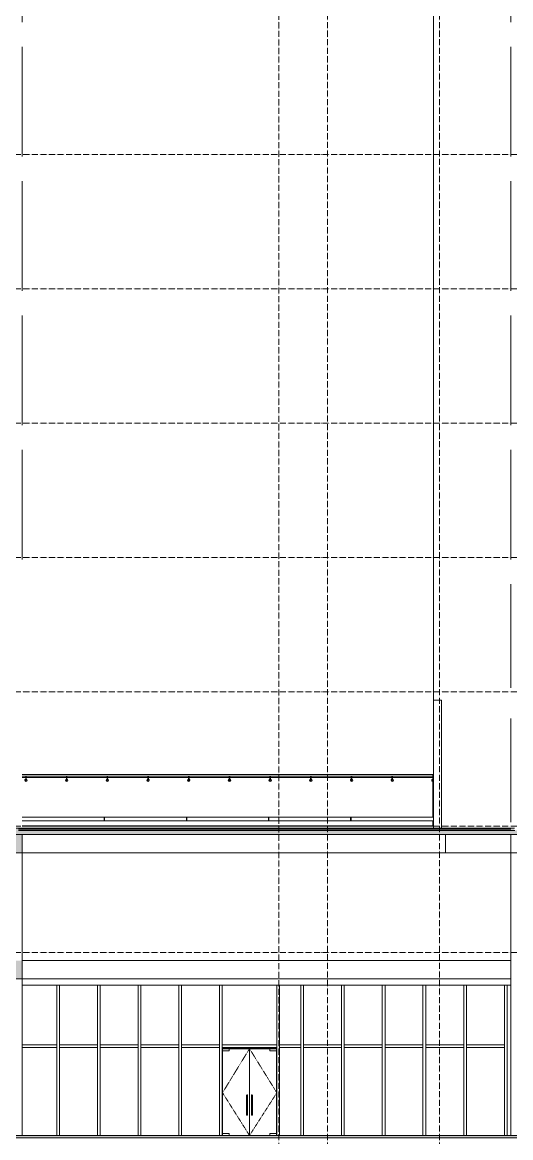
# Model space of a CAD drawing. Header units: millimetres. Extents: x -7075 to 54747, y -13937 to 93540.
# Drawn here: x 11600 to 23600, y 10950 to 38350 of the extents above; entities that cross this region are included whole.
import ezdxf

# ---------------------------------------------------------------- set-up
doc = ezdxf.new("R2010")
doc.units = ezdxf.units.MM
doc.linetypes.add('Dash 1_16_', pattern=[3.175, 1.5875, -1.5875])
doc.linetypes.add('Grid Line', pattern=[4.2, 3, -0.6, 0, -0.6])
for name, color, linetype, lineweight in [('A-DOOR-GLAZ', 152, 'Continuous', 5), ('A-FLOR-MCUT', 3, 'Continuous', 9), ('A-GLAZ-CWMG', 55, 'Continuous', 5), ('CUA', 31, 'Continuous', 9), ('KINH', 152, 'Continuous', 5), ('NET CAT', 3, 'Continuous', 5), ('NET CATConcrete', 3, 'Continuous', 5), ('NET THAY 1', 41, 'Continuous', 5), ('NET THAY 2', 55, 'Continuous', 5), ('NET-CAT', 3, 'Continuous', 15), ('NET-THAY', 2, 'Continuous', 9), ('TRUC', 225, 'Continuous', 5)]:
    doc.layers.add(name, color=color, linetype=linetype, lineweight=lineweight)

# ---------------------------------------------------------------- blocks, each defined once
blk = doc.blocks.new('M_Concrete-Rectangular-Column - C4a-350 X 2350mm-1074621-A-A')
at = {"layer": 'NET CAT', "color": 4}
for p, q in [((11249.936519, 44350), (11249.936519, 41650)), ((11599.936519, 44350), (11599.936519, 41650)), ((11249.936519, 41050), (11249.936519, 38350)), ((11599.936519, 41050), (11599.936519, 38350)), ((11249.936519, 37750), (11249.936519, 35050)), ((11599.936519, 37750), (11599.936519, 35050)), ((11249.936519, 34450), (11249.936519, 31750)), ((11599.936519, 34450), (11599.936519, 31750))]:
    blk.add_line(p, q, dxfattribs=at)
blk = doc.blocks.new('M_Concrete-Rectangular-Column - C4a-300 X 2350mm-1074192-A-A')
at = {"layer": 'NET CAT', "color": 4}
for p, q in [((25950, 44800), (25950, 41650)), ((23600, 44350), (23600, 41650)), ((25950, 41500), (25950, 38350)), ((23600, 41050), (23600, 38350)), ((25950, 38200), (25950, 35050)), ((23600, 37750), (23600, 35050)), ((25950, 34900), (25950, 31750)), ((23600, 34450), (23600, 31750))]:
    blk.add_line(p, q, dxfattribs=at)
blk = doc.blocks.new('ALC1807-ASCENT PLAZA-KET CAU 180524_rvt-1-A-A')
at = {"layer": 'NET CAT', "color": 4}
for p, q in [((11600, 31150), (11600, 28450)), ((23600, 31150), (23600, 28450)), ((11600, 27850), (11600, 25150)), ((23600, 27850), (23600, 25150)), ((23600, 24550), (23600, 22000)), ((23600, 21250), (23600, 18700)), ((11600, 18400), (11600, 11000)), ((23600, 18400), (23600, 11000))]:
    blk.add_line(p, q, dxfattribs=at)
at = {"color": 4, "lineweight": 5}
for name in ['M_Concrete-Rectangular-Column - C4a-300 X 2350mm-1074192-A-A', 'M_Concrete-Rectangular-Column - C4a-350 X 2350mm-1074621-A-A']:
    blk.add_blockref(name, (0, 0), dxfattribs=at)
blk = doc.blocks.new('System Panel - Glazed-1982932-A-A')
at = {"layer": 'KINH'}
blk.add_line((22445, 14700), (22000, 14700), dxfattribs=at)
blk = doc.blocks.new('System Panel - Glazed-V5-A-A')
at = {"layer": 'KINH'}
blk.add_line((23445, 14700), (22512, 14700), dxfattribs=at)
blk = doc.blocks.new('System Panel - Glazed-1982955-A-A')
at = {"layer": 'KINH'}
blk.add_line((23590, 14700), (23512, 14700), dxfattribs=at)
blk = doc.blocks.new('Rectangular Mullion - Rectangular Mullion-1978561-A-A')
at = {"layer": 'A-GLAZ-CWMG'}
for p, q in [((12445, 14700), (12445, 11000)), ((12512, 14700), (12512, 11000))]:
    blk.add_line(p, q, dxfattribs=at)
blk = doc.blocks.new('Rectangular Mullion - Rectangular Mullion-V18-A-A')
at = {"layer": 'A-GLAZ-CWMG'}
for p, q in [((22445, 14700), (22512, 14700)), ((22445, 14700), (22445, 11000)), ((22512, 14700), (22512, 11000))]:
    blk.add_line(p, q, dxfattribs=at)
blk = doc.blocks.new('Railing - NBS_RailInfillPnl_Post-V57-A-A')
at = {"layer": 'NET THAY 2'}
for p, q in [((13613, 18735), (13613, 18820)), ((13613, 18820), (13623, 18820)), ((13623, 18820), (13623, 18735))]:
    blk.add_line(p, q, dxfattribs=at)
blk = doc.blocks.new('Railing - Railing-1506751-A-A')
at = {"layer": 'NET THAY 1'}
for p, q in [((21690, 18735), (11600, 18735)), ((21690, 18735), (21690, 18622)), ((21690, 18612), (11600, 18612)), ((21690, 18600), (11600, 18600)), ((21690, 18622), (21690, 18612)), ((21690, 18612), (21690, 18600))]:
    blk.add_line(p, q, dxfattribs=at)
for p in [(0, 0), (2018, 0), (4036, 0), (6054, 0)]:
    blk.add_blockref('Railing - NBS_RailInfillPnl_Post-V57-A-A', p)
blk = doc.blocks.new('Top Rail Type - Top Rail_Internal_-1506752-A-A')
at = {"layer": 'NET THAY 1'}
for p, q in [((11600, 19800), (11684, 19800)), ((11696, 19800), (12684, 19800)), ((12696, 19800), (13684, 19800)), ((13696, 19800), (14684, 19800)), ((14696, 19800), (15684, 19800)), ((15696, 19800), (16684, 19800)), ((16696, 19800), (17684, 19800)), ((17696, 19800), (18684, 19800)), ((18696, 19800), (19682, 19800)), ((19696, 19800), (20684, 19800)), ((20696, 19800), (21684, 19800)), ((21690, 19700), (21690, 18820)), ((11600, 18820), (13613, 18820)), ((13623, 18820), (15631, 18820)), ((15641, 18820), (17649, 18820)), ((17659, 18820), (19667, 18820)), ((19677, 18820), (21690, 18820))]:
    blk.add_line(p, q, dxfattribs=at)
blk = doc.blocks.new('Handrail Type - ALB-BALUSTER-V58-A-A')
at = {"layer": 'NET THAY 1'}
for p, q in [((21694, 19871), (21690, 19871)), ((21690, 19850), (21690, 19871)), ((21690, 19830), (21690, 19850)), ((21690, 19829), (21694, 19829)), ((21694, 19855), (21694, 19850)), ((21694, 19850), (21694, 19830))]:
    blk.add_line(p, q, dxfattribs=at)
blk = doc.blocks.new('Handrail Type - Handrail_Internal_-1506753-A-A')
at = {"layer": 'NET THAY 1'}
for p, q in [((21690, 19871), (11600, 19871)), ((11600, 19829), (21690, 19829)), ((21690, 19871), (21690, 19850)), ((21690, 19850), (21690, 19830))]:
    blk.add_line(p, q, dxfattribs=at)
blk = doc.blocks.new('ALB-RAILING 32 - ALB-BALUSTER-V59-A-A')
at = {"layer": 'NET THAY 1'}
for p, q in [((21683, 19835), (21683, 19744)), ((21693, 19850), (21697, 19850)), ((21697, 19744), (21697, 19850))]:
    blk.add_line(p, q, dxfattribs=at)
at = {"layer": 'NET THAY 1', "flags": 128}
for points in [[(21683, 19744), (21683, 19743), (21683, 19743), (21683, 19742), (21683, 19741), (21683, 19741), (21683, 19740), (21683, 19740), (21683, 19739), (21683, 19739), (21683, 19738), (21683, 19737), (21683, 19737), (21683, 19736), (21683, 19736), (21683, 19735), (21683, 19735), (21683, 19734), (21683, 19734), (21683, 19733), (21683, 19733), (21683, 19733), (21683, 19732), (21683, 19732), (21683, 19732), (21683, 19731), (21683, 19731), (21683, 19731), (21683, 19730), (21683, 19730), (21683, 19730), (21683, 19730), (21683, 19729), (21683, 19729), (21683, 19729), (21683, 19729), (21683, 19729), (21683, 19729), (21683, 19729), (21683, 19729)], [(21697, 19729), (21697, 19729), (21697, 19729), (21697, 19729), (21697, 19729), (21697, 19729), (21697, 19729), (21697, 19729), (21697, 19730), (21697, 19730), (21697, 19730), (21697, 19730), (21697, 19730), (21697, 19731), (21697, 19731), (21697, 19731), (21697, 19732), (21697, 19732), (21697, 19733), (21697, 19733), (21697, 19733), (21697, 19734), (21697, 19734), (21697, 19735), (21697, 19735), (21697, 19736), (21697, 19736), (21697, 19737), (21697, 19737), (21697, 19738), (21697, 19738), (21697, 19739), (21697, 19739), (21697, 19740), (21697, 19741), (21697, 19741), (21697, 19742), (21697, 19742), (21697, 19743), (21697, 19744), (21697, 19744)]]:
    blk.add_lwpolyline(points, dxfattribs=at)
at = {"layer": 'NET THAY 1'}
for radius, start, end in [(30, 105, 180), (30, 180, 285), (7, 120, 270), (7, 15, 30), (7, 270, 330), (30, 270, 285)]:
    blk.add_arc((21690, 19729), radius, start, end, dxfattribs=at)
blk = doc.blocks.new('ALB-RAILING 32 - ALB-BALUSTER-V60-A-A')
at = {"layer": 'NET THAY 1'}
for p, q in [((20683, 19835), (20683, 19744)), ((20697, 19744), (20697, 19835))]:
    blk.add_line(p, q, dxfattribs=at)
at = {"layer": 'NET THAY 1', "flags": 128}
for points in [[(20683, 19744), (20683, 19743), (20683, 19743), (20683, 19742), (20683, 19741), (20683, 19741), (20683, 19740), (20683, 19740), (20683, 19739), (20683, 19739), (20683, 19738), (20683, 19737), (20683, 19737), (20683, 19736), (20683, 19736), (20683, 19735), (20683, 19735), (20683, 19734), (20683, 19734), (20683, 19733), (20683, 19733), (20683, 19733), (20683, 19732), (20683, 19732), (20683, 19732), (20683, 19731), (20683, 19731), (20683, 19731), (20683, 19730), (20683, 19730), (20683, 19730), (20683, 19730), (20683, 19729), (20683, 19729), (20683, 19729), (20683, 19729), (20683, 19729), (20683, 19729), (20683, 19729), (20683, 19729)], [(20697, 19729), (20697, 19729), (20697, 19729), (20697, 19729), (20697, 19729), (20697, 19729), (20697, 19729), (20697, 19729), (20697, 19730), (20697, 19730), (20697, 19730), (20697, 19730), (20697, 19730), (20697, 19731), (20697, 19731), (20697, 19731), (20697, 19732), (20697, 19732), (20697, 19733), (20697, 19733), (20697, 19733), (20697, 19734), (20697, 19734), (20697, 19735), (20697, 19735), (20697, 19736), (20697, 19736), (20697, 19737), (20697, 19737), (20697, 19738), (20697, 19738), (20697, 19739), (20697, 19739), (20697, 19740), (20697, 19741), (20697, 19741), (20697, 19742), (20697, 19742), (20697, 19743), (20697, 19744), (20697, 19744)]]:
    blk.add_lwpolyline(points, dxfattribs=at)
at = {"layer": 'NET THAY 1'}
for radius, start, end in [(30, 105, 180), (30, 180, 0), (7, 120, 270), (7, 15, 30), (30, 0, 75), (7, 270, 330)]:
    blk.add_arc((20690, 19729), radius, start, end, dxfattribs=at)
blk = doc.blocks.new('ALB-RAILING 32 - ALB-BALUSTER-V61-A-A')
at = {"layer": 'NET THAY 1'}
for p, q in [((19683, 19835), (19683, 19744)), ((19697, 19744), (19697, 19835))]:
    blk.add_line(p, q, dxfattribs=at)
at = {"layer": 'NET THAY 1', "flags": 128}
for points in [[(19683, 19744), (19683, 19743), (19683, 19743), (19683, 19742), (19683, 19741), (19683, 19741), (19683, 19740), (19683, 19740), (19683, 19739), (19683, 19739), (19683, 19738), (19683, 19737), (19683, 19737), (19683, 19736), (19683, 19736), (19683, 19735), (19683, 19735), (19683, 19734), (19683, 19734), (19683, 19733), (19683, 19733), (19683, 19733), (19683, 19732), (19683, 19732), (19683, 19732), (19683, 19731), (19683, 19731), (19683, 19731), (19683, 19730), (19683, 19730), (19683, 19730), (19683, 19730), (19683, 19729), (19683, 19729), (19683, 19729), (19683, 19729), (19683, 19729), (19683, 19729), (19683, 19729), (19683, 19729)], [(19697, 19729), (19697, 19729), (19697, 19729), (19697, 19729), (19697, 19729), (19697, 19729), (19697, 19729), (19697, 19729), (19697, 19730), (19697, 19730), (19697, 19730), (19697, 19730), (19697, 19730), (19697, 19731), (19697, 19731), (19697, 19731), (19697, 19732), (19697, 19732), (19697, 19733), (19697, 19733), (19697, 19733), (19697, 19734), (19697, 19734), (19697, 19735), (19697, 19735), (19697, 19736), (19697, 19736), (19697, 19737), (19697, 19737), (19697, 19738), (19697, 19738), (19697, 19739), (19697, 19739), (19697, 19740), (19697, 19741), (19697, 19741), (19697, 19742), (19697, 19742), (19697, 19743), (19697, 19744), (19697, 19744)]]:
    blk.add_lwpolyline(points, dxfattribs=at)
at = {"layer": 'NET THAY 1'}
for radius, start, end in [(30, 104.4927, 180), (30, 180, 0), (7, 120, 270), (7, 15, 30), (30, 0, 75), (7, 270, 330)]:
    blk.add_arc((19690, 19729), radius, start, end, dxfattribs=at)
blk = doc.blocks.new('ALB-RAILING 32 - ALB-BALUSTER-V32-A-A')
at = {"layer": 'NET THAY 1'}
for p, q in [((31965, 88235), (31965, 88144)), ((31979, 88144), (31979, 88235))]:
    blk.add_line(p, q, dxfattribs=at)
at = {"layer": 'NET THAY 1', "flags": 128}
for points in [[(31965, 88144), (31965, 88143), (31965, 88143), (31965, 88142), (31965, 88141), (31965, 88141), (31965, 88140), (31965, 88140), (31965, 88139), (31965, 88139), (31965, 88138), (31965, 88137), (31965, 88137), (31965, 88136), (31965, 88136), (31965, 88135), (31965, 88135), (31965, 88134), (31965, 88134), (31965, 88133), (31965, 88133), (31965, 88133), (31965, 88132), (31965, 88132), (31965, 88132), (31965, 88131), (31965, 88131), (31965, 88131), (31965, 88130), (31965, 88130), (31965, 88130), (31965, 88130), (31965, 88129), (31965, 88129), (31965, 88129), (31965, 88129), (31965, 88129), (31965, 88129), (31965, 88129), (31965, 88129)], [(31979, 88129), (31979, 88129), (31979, 88129), (31979, 88129), (31979, 88129), (31979, 88129), (31979, 88129), (31979, 88129), (31979, 88130), (31979, 88130), (31979, 88130), (31979, 88130), (31979, 88130), (31979, 88131), (31979, 88131), (31979, 88131), (31979, 88132), (31979, 88132), (31979, 88133), (31979, 88133), (31979, 88133), (31979, 88134), (31979, 88134), (31979, 88135), (31979, 88135), (31979, 88136), (31979, 88136), (31979, 88137), (31979, 88137), (31979, 88138), (31979, 88138), (31979, 88139), (31979, 88139), (31979, 88140), (31979, 88141), (31979, 88141), (31979, 88142), (31979, 88142), (31979, 88143), (31979, 88144), (31979, 88144)]]:
    blk.add_lwpolyline(points, dxfattribs=at)
at = {"layer": 'NET THAY 1'}
for radius, start, end in [(30, 105, 180), (30, 180, 0), (7, 120, 270), (7, 270, 330), (7, 15, 30), (30, 0, 75)]:
    blk.add_arc((31972, 88129), radius, start, end, dxfattribs=at)
blk = doc.blocks.new('CUA KINH BAN LE SAN MO 2 HUONG - Type 1-1982843-A-A')
at = {"layer": 'A-DOOR-GLAZ'}
for p, q in [((16514, 5555), (16514, 7586)), ((17180, 7636), (16679, 7636)), ((17180, 7636), (17180, 5505)), ((17682, 7636), (17181, 7636)), ((17181, 7636), (17181, 5505)), ((17847, 5555), (17847, 7586)), ((17180, 5505), (16679, 5505)), ((17181, 5505), (17682, 5505))]:
    blk.add_line(p, q, dxfattribs=at)
at = {"layer": 'CUA', "lineweight": 5}
for p, q in [((17852, 7667), (16510, 7667)), ((16513, 5500), (16513, 7637)), ((16513, 7637), (17848, 7637)), ((16679, 7636), (16514, 7636)), ((16514, 7636), (16514, 7586)), ((16514, 7586), (16679, 7586)), ((16679, 7586), (16679, 7636)), ((17847, 7636), (17682, 7636)), ((17682, 7636), (17682, 7586)), ((17682, 7586), (17847, 7586)), ((17847, 7586), (17847, 7636)), ((17848, 7637), (17848, 5500)), ((17105, 6450), (17105, 6050)), ((17135, 6050), (17135, 6450)), ((17226, 6450), (17226, 6050)), ((17256, 6050), (17256, 6450)), ((16679, 5555), (16514, 5555)), ((16514, 5555), (16514, 5505)), ((16514, 5505), (16679, 5505)), ((16679, 5505), (16679, 5555)), ((17682, 5555), (17682, 5505)), ((17847, 5555), (17682, 5555)), ((17682, 5505), (17847, 5505)), ((17847, 5505), (17847, 5555))]:
    blk.add_line(p, q, dxfattribs=at)
at = {"layer": 'CUA', "linetype": 'Dash 1_16_', "lineweight": 5}
for p, q in [((17180, 7636), (16518, 6554)), ((17180, 7636), (16518, 6554)), ((17181, 7636), (17852, 6554)), ((17181, 7636), (17852, 6554)), ((16518, 6554), (17180, 5505)), ((16518, 6554), (17180, 5505)), ((17852, 6554), (17181, 5505)), ((17852, 6554), (17181, 5505))]:
    blk.add_line(p, q, dxfattribs=at)
at = {"layer": 'CUA', "lineweight": 5, "flags": 128}
for points in [[(17105, 6486), (17105, 6486), (17105, 6487), (17105, 6487), (17105, 6488), (17106, 6489), (17106, 6489), (17106, 6490), (17106, 6490), (17106, 6491), (17107, 6491), (17107, 6492), (17107, 6492), (17107, 6493), (17108, 6493), (17108, 6494), (17108, 6494), (17109, 6495), (17109, 6495), (17110, 6496), (17110, 6496), (17111, 6497), (17111, 6497), (17111, 6497), (17112, 6498), (17113, 6498), (17113, 6498), (17114, 6499), (17114, 6499), (17115, 6499), (17115, 6499), (17116, 6499), (17116, 6500), (17117, 6500), (17118, 6500), (17118, 6500), (17119, 6500), (17119, 6500), (17120, 6500), (17120, 6500)], [(17105, 6485), (17105, 6485), (17105, 6485), (17105, 6485), (17105, 6485), (17105, 6484), (17105, 6484), (17105, 6484), (17105, 6483), (17105, 6483), (17105, 6482), (17105, 6482), (17105, 6481), (17105, 6480), (17105, 6480), (17105, 6479), (17105, 6478), (17105, 6477), (17105, 6476), (17105, 6475), (17105, 6474), (17105, 6473), (17105, 6472), (17105, 6471), (17105, 6470), (17105, 6469), (17105, 6468), (17105, 6466), (17105, 6465), (17105, 6464), (17105, 6463), (17105, 6461), (17105, 6460), (17105, 6459), (17105, 6457), (17105, 6456), (17105, 6455), (17105, 6453), (17105, 6452), (17105, 6450), (17105, 6450)], [(17105, 6482), (17105, 6482), (17105, 6483), (17105, 6483), (17105, 6484), (17105, 6484), (17105, 6484), (17105, 6484), (17105, 6485), (17105, 6485), (17105, 6485), (17105, 6485)], [(17120, 6500), (17121, 6500), (17121, 6500), (17122, 6500), (17122, 6500), (17123, 6500), (17124, 6500), (17124, 6499), (17125, 6499), (17125, 6499), (17126, 6499), (17126, 6499), (17127, 6498), (17128, 6498), (17128, 6498), (17129, 6497), (17129, 6497), (17130, 6497), (17130, 6496), (17130, 6496), (17131, 6495), (17131, 6495), (17132, 6495), (17132, 6494), (17132, 6494), (17133, 6493), (17133, 6493), (17133, 6492), (17134, 6492), (17134, 6491), (17134, 6490), (17134, 6490), (17134, 6489), (17135, 6489), (17135, 6488), (17135, 6488), (17135, 6487), (17135, 6486), (17135, 6486), (17135, 6485)], [(17135, 6450), (17135, 6451), (17135, 6453), (17135, 6454), (17135, 6456), (17135, 6457), (17135, 6458), (17135, 6460), (17135, 6461), (17135, 6462), (17135, 6464), (17135, 6465), (17135, 6466), (17135, 6467), (17135, 6469), (17135, 6470), (17135, 6471), (17135, 6472), (17135, 6473), (17135, 6474), (17135, 6475), (17135, 6476), (17135, 6477), (17135, 6478), (17135, 6479), (17135, 6479), (17135, 6480), (17135, 6481), (17135, 6482), (17135, 6482), (17135, 6483), (17135, 6483), (17135, 6484), (17135, 6484), (17135, 6484), (17135, 6484), (17135, 6485), (17135, 6485), (17135, 6485), (17135, 6485)], [(17135, 6485), (17135, 6485), (17135, 6485), (17135, 6485), (17135, 6484), (17135, 6484), (17135, 6484), (17135, 6483), (17135, 6483), (17135, 6482), (17135, 6482)], [(17226, 6486), (17226, 6486), (17226, 6487), (17226, 6487), (17226, 6488), (17227, 6489), (17227, 6489), (17227, 6490), (17227, 6490), (17227, 6491), (17228, 6491), (17228, 6492), (17228, 6492), (17228, 6493), (17229, 6493), (17229, 6494), (17229, 6494), (17230, 6495), (17230, 6495), (17231, 6496), (17231, 6496), (17232, 6497), (17232, 6497), (17232, 6497), (17233, 6498), (17234, 6498), (17234, 6498), (17235, 6499), (17235, 6499), (17236, 6499), (17236, 6499), (17237, 6499), (17237, 6500), (17238, 6500), (17239, 6500), (17239, 6500), (17240, 6500), (17240, 6500), (17241, 6500), (17241, 6500)], [(17226, 6485), (17226, 6485), (17226, 6485), (17226, 6485), (17226, 6485), (17226, 6484), (17226, 6484), (17226, 6484), (17226, 6483), (17226, 6483), (17226, 6482), (17226, 6482), (17226, 6481), (17226, 6480), (17226, 6480), (17226, 6479), (17226, 6478), (17226, 6477), (17226, 6476), (17226, 6475), (17226, 6474), (17226, 6473), (17226, 6472), (17226, 6471), (17226, 6470), (17226, 6469), (17226, 6468), (17226, 6466), (17226, 6465), (17226, 6464), (17226, 6463), (17226, 6461), (17226, 6460), (17226, 6459), (17226, 6457), (17226, 6456), (17226, 6455), (17226, 6453), (17226, 6452), (17226, 6450), (17226, 6450)], [(17226, 6482), (17226, 6482), (17226, 6483), (17226, 6483), (17226, 6484), (17226, 6484), (17226, 6484), (17226, 6484), (17226, 6485), (17226, 6485), (17226, 6485), (17226, 6485)], [(17241, 6500), (17242, 6500), (17242, 6500), (17243, 6500), (17243, 6500), (17244, 6500), (17245, 6500), (17245, 6499), (17246, 6499), (17246, 6499), (17247, 6499), (17247, 6499), (17248, 6498), (17249, 6498), (17249, 6498), (17250, 6497), (17250, 6497), (17251, 6497), (17251, 6496), (17251, 6496), (17252, 6495), (17252, 6495), (17253, 6495), (17253, 6494), (17253, 6494), (17254, 6493), (17254, 6493), (17254, 6492), (17255, 6492), (17255, 6491), (17255, 6490), (17255, 6490), (17255, 6489), (17256, 6489), (17256, 6488), (17256, 6488), (17256, 6487), (17256, 6486), (17256, 6486), (17256, 6485)], [(17256, 6450), (17256, 6451), (17256, 6453), (17256, 6454), (17256, 6456), (17256, 6457), (17256, 6458), (17256, 6460), (17256, 6461), (17256, 6462), (17256, 6464), (17256, 6465), (17256, 6466), (17256, 6467), (17256, 6469), (17256, 6470), (17256, 6471), (17256, 6472), (17256, 6473), (17256, 6474), (17256, 6475), (17256, 6476), (17256, 6477), (17256, 6478), (17256, 6479), (17256, 6479), (17256, 6480), (17256, 6481), (17256, 6482), (17256, 6482), (17256, 6483), (17256, 6483), (17256, 6484), (17256, 6484), (17256, 6484), (17256, 6484), (17256, 6485), (17256, 6485), (17256, 6485), (17256, 6485)], [(17256, 6485), (17256, 6485), (17256, 6485), (17256, 6485), (17256, 6484), (17256, 6484), (17256, 6484), (17256, 6483), (17256, 6483), (17256, 6482), (17256, 6482)], [(17105, 6050), (17105, 6049), (17105, 6047), (17105, 6046), (17105, 6044), (17105, 6043), (17105, 6042), (17105, 6040), (17105, 6039), (17105, 6038), (17105, 6036), (17105, 6035), (17105, 6034), (17105, 6033), (17105, 6031), (17105, 6030), (17105, 6029), (17105, 6028), (17105, 6027), (17105, 6026), (17105, 6025), (17105, 6024), (17105, 6023), (17105, 6022), (17105, 6021), (17105, 6021), (17105, 6020), (17105, 6019), (17105, 6018), (17105, 6018), (17105, 6017), (17105, 6017), (17105, 6016), (17105, 6016), (17105, 6016), (17105, 6016), (17105, 6015), (17105, 6015), (17105, 6015), (17105, 6015)], [(17135, 6015), (17135, 6015), (17135, 6015), (17135, 6015), (17135, 6015), (17135, 6016), (17135, 6016), (17135, 6016), (17135, 6017), (17135, 6017), (17135, 6018), (17135, 6018), (17135, 6019), (17135, 6020), (17135, 6020), (17135, 6021), (17135, 6022), (17135, 6023), (17135, 6024), (17135, 6025), (17135, 6026), (17135, 6027), (17135, 6028), (17135, 6029), (17135, 6030), (17135, 6031), (17135, 6032), (17135, 6034), (17135, 6035), (17135, 6036), (17135, 6037), (17135, 6039), (17135, 6040), (17135, 6041), (17135, 6043), (17135, 6044), (17135, 6045), (17135, 6047), (17135, 6048), (17135, 6050), (17135, 6050)], [(17226, 6050), (17226, 6049), (17226, 6047), (17226, 6046), (17226, 6044), (17226, 6043), (17226, 6042), (17226, 6040), (17226, 6039), (17226, 6038), (17226, 6036), (17226, 6035), (17226, 6034), (17226, 6033), (17226, 6031), (17226, 6030), (17226, 6029), (17226, 6028), (17226, 6027), (17226, 6026), (17226, 6025), (17226, 6024), (17226, 6023), (17226, 6022), (17226, 6021), (17226, 6021), (17226, 6020), (17226, 6019), (17226, 6018), (17226, 6018), (17226, 6017), (17226, 6017), (17226, 6016), (17226, 6016), (17226, 6016), (17226, 6016), (17226, 6015), (17226, 6015), (17226, 6015), (17226, 6015)], [(17256, 6015), (17256, 6015), (17256, 6015), (17256, 6015), (17256, 6015), (17256, 6016), (17256, 6016), (17256, 6016), (17256, 6017), (17256, 6017), (17256, 6018), (17256, 6018), (17256, 6019), (17256, 6020), (17256, 6020), (17256, 6021), (17256, 6022), (17256, 6023), (17256, 6024), (17256, 6025), (17256, 6026), (17256, 6027), (17256, 6028), (17256, 6029), (17256, 6030), (17256, 6031), (17256, 6032), (17256, 6034), (17256, 6035), (17256, 6036), (17256, 6037), (17256, 6039), (17256, 6040), (17256, 6041), (17256, 6043), (17256, 6044), (17256, 6045), (17256, 6047), (17256, 6048), (17256, 6050), (17256, 6050)], [(17105, 6015), (17105, 6015), (17105, 6015), (17105, 6015), (17105, 6016), (17105, 6016), (17105, 6016), (17105, 6017), (17105, 6017), (17105, 6018), (17105, 6018)], [(17120, 6000), (17120, 6000), (17119, 6000), (17118, 6000), (17118, 6000), (17117, 6000), (17117, 6000), (17116, 6001), (17115, 6001), (17115, 6001), (17114, 6001), (17114, 6001), (17113, 6002), (17113, 6002), (17112, 6002), (17112, 6003), (17111, 6003), (17111, 6003), (17110, 6004), (17110, 6004), (17109, 6005), (17109, 6005), (17109, 6005), (17108, 6006), (17108, 6006), (17107, 6007), (17107, 6007), (17107, 6008), (17107, 6008), (17106, 6009), (17106, 6010), (17106, 6010), (17106, 6011), (17106, 6011), (17105, 6012), (17105, 6012), (17105, 6013), (17105, 6014), (17105, 6014), (17105, 6015)], [(17135, 6014), (17135, 6014), (17135, 6013), (17135, 6013), (17135, 6012), (17135, 6011), (17135, 6011), (17134, 6010), (17134, 6010), (17134, 6009), (17134, 6009), (17133, 6008), (17133, 6008), (17133, 6007), (17132, 6007), (17132, 6006), (17132, 6006), (17131, 6005), (17131, 6005), (17131, 6004), (17130, 6004), (17130, 6003), (17129, 6003), (17129, 6003), (17128, 6002), (17128, 6002), (17127, 6002), (17127, 6001), (17126, 6001), (17126, 6001), (17125, 6001), (17124, 6001), (17124, 6000), (17123, 6000), (17123, 6000), (17122, 6000), (17121, 6000), (17121, 6000), (17120, 6000), (17120, 6000)], [(17135, 6018), (17135, 6018), (17135, 6017), (17135, 6017), (17135, 6016), (17135, 6016), (17135, 6016), (17135, 6016), (17135, 6015), (17135, 6015), (17135, 6015), (17135, 6015)], [(17226, 6015), (17226, 6015), (17226, 6015), (17226, 6015), (17226, 6016), (17226, 6016), (17226, 6016), (17226, 6017), (17226, 6017), (17226, 6018), (17226, 6018)], [(17241, 6000), (17241, 6000), (17240, 6000), (17239, 6000), (17239, 6000), (17238, 6000), (17238, 6000), (17237, 6001), (17236, 6001), (17236, 6001), (17235, 6001), (17235, 6001), (17234, 6002), (17234, 6002), (17233, 6002), (17233, 6003), (17232, 6003), (17232, 6003), (17231, 6004), (17231, 6004), (17230, 6005), (17230, 6005), (17230, 6005), (17229, 6006), (17229, 6006), (17228, 6007), (17228, 6007), (17228, 6008), (17228, 6008), (17227, 6009), (17227, 6010), (17227, 6010), (17227, 6011), (17227, 6011), (17226, 6012), (17226, 6012), (17226, 6013), (17226, 6014), (17226, 6014), (17226, 6015)], [(17256, 6014), (17256, 6014), (17256, 6013), (17256, 6013), (17256, 6012), (17256, 6011), (17256, 6011), (17255, 6010), (17255, 6010), (17255, 6009), (17255, 6009), (17254, 6008), (17254, 6008), (17254, 6007), (17253, 6007), (17253, 6006), (17253, 6006), (17252, 6005), (17252, 6005), (17252, 6004), (17251, 6004), (17251, 6003), (17250, 6003), (17250, 6003), (17249, 6002), (17249, 6002), (17248, 6002), (17248, 6001), (17247, 6001), (17247, 6001), (17246, 6001), (17245, 6001), (17245, 6000), (17244, 6000), (17244, 6000), (17243, 6000), (17242, 6000), (17242, 6000), (17241, 6000), (17241, 6000)], [(17256, 6018), (17256, 6018), (17256, 6017), (17256, 6017), (17256, 6016), (17256, 6016), (17256, 6016), (17256, 6016), (17256, 6015), (17256, 6015), (17256, 6015), (17256, 6015)]]:
    blk.add_lwpolyline(points, dxfattribs=at)
at = {"layer": 'CUA', "lineweight": 5}
for centre, start, end in [((17120, 6485), 0, 180), ((17120, 6485), 90, 210), ((17120, 6485), 225, 239.2959), ((17120, 6485), 330, 90), ((17120, 6485), 300.7041, 315), ((17241, 6485), 0, 180), ((17241, 6485), 90, 210), ((17241, 6485), 225, 239.2959), ((17241, 6485), 330, 90), ((17241, 6485), 300.7041, 315), ((17120, 6015), 150, 270), ((17120, 6015), 180, 0), ((17120, 6015), 270, 30), ((17241, 6015), 150, 270), ((17241, 6015), 180, 0), ((17241, 6015), 270, 30)]:
    blk.add_arc(centre, 15, start, end, dxfattribs=at)
blk = doc.blocks.new('Rectangular Mullion - Rectangular Mullion-V14-A-A')
at = {"layer": 'A-GLAZ-CWMG'}
for p, q in [((2315, 13167), (2315, 13233)), ((3248, 13233), (2315, 13233)), ((2315, 13167), (3248, 13167)), ((3248, 13233), (3248, 13167))]:
    blk.add_line(p, q, dxfattribs=at)
blk = doc.blocks.new('System Panel - Glazed-1982841-A-A')
at = {"layer": 'KINH'}
blk.add_line((12443, 10350), (11600, 10350), dxfattribs=at)
blk = doc.blocks.new('System Panel - Glazed-1982842-A-A')
at = {"layer": 'KINH'}
blk.add_line((13443, 10350), (12510, 10350), dxfattribs=at)
blk = doc.blocks.new('System Panel - Glazed-1982864-A-A')
at = {"layer": 'KINH'}
blk.add_line((18443, 10350), (17918, 10350), dxfattribs=at)
blk = doc.blocks.new('System Panel - Glazed-1982873-A-A')
at = {"layer": 'KINH'}
blk.add_line((23600, 10350), (23510, 10350), dxfattribs=at)
blk = doc.blocks.new('System Panel - Glazed-V8-A-A')
at = {"layer": 'KINH'}
blk.add_line((12550, 4850), (11900, 4850), dxfattribs=at)
blk = doc.blocks.new('System Panel - Glazed-V9-A-A')
at = {"layer": 'KINH'}
blk.add_line((13550, 4850), (12617, 4850), dxfattribs=at)
blk = doc.blocks.new('System Panel - Glazed-1983425-A-A')
at = {"layer": 'KINH'}
blk.add_line((17840, 4850), (17617, 4850), dxfattribs=at)

msp = doc.modelspace()

# ---------------------------------------------------------------- hatches: boundary and pattern name
at = {"layer": 'NET CAT', "lineweight": 9}
for points in [[(20884.1, 18400), (42599.9, 18400), (42599.9, 18550), (24709.9, 18550), (24709.9, 18500), (23690.1, 18500), (23690.1, 18550), (9599.9, 18550), (9599.9, 18480), (8799.9, 18480), (8799.9, 18500), (6949.9, 18500), (6949.9, 18550), (-0.1, 18550), (-0.1, 18400), (17679.7, 18400)], [(23599.9, 18500), (23599.9, 18530), (11506.1, 18530), (11506.1, 18500), (20884.1, 18500)]]:
    msp.add_hatch(color=7, dxfattribs=at).paths.add_polyline_path(points, flags=0)
at = {"layer": 'NET CAT'}
msp.add_hatch(color=250, dxfattribs=at).paths.add_polyline_path([(17679.7, 18530), (23599.9, 18530), (23599.9, 18550), (11506.1, 18550), (11506.1, 18530), (14475.2, 18530)], flags=0)
at = {"layer": 'NET CATConcrete'}
for points in [[(11600.1, 17950), (11600.1, 18400), (11300.1, 18400), (11300.1, 17950)], [(11600.1, 14850), (11600.1, 15300), (11300.1, 15300), (11300.1, 14850)]]:
    msp.add_hatch(color=256, dxfattribs=at).paths.add_polyline_path(points, flags=0)
at = {"layer": 'NET-THAY'}
h = msp.add_hatch(dxfattribs=at)
h.set_pattern_fill('FP_2', style=0, pattern_type=2)
h.set_pattern_definition([(0, (19236.3, 39800), (1625.6, 406.4), [67.056, -1152.144, 67.056, -1152.144, -6502.4]), (0, (19236.3, 39800), (1625.6, 406.4), [-2438.4, 67.056, -2371.344, 67.056, -1152.144, -2844.8]), (0, (19236.3, 39800), (1625.6, 406.4), [-6096, 67.056, -745.744, 67.056, -1964.944]), (120, (19845.9, 40003.2), (-1164.7527, 1204.611), [67.056, -1152.144, 67.056, -7654.544]), (120, (19845.9, 40003.2), (-1164.7527, 1204.611), [-1286.256, -1152.144, 67.056, -2371.344, -4064]), (120, (19845.9, 40003.2), (-1164.7527, 1204.611), [-4876.8, 67.056, -1152.144, 67.056, -2777.744]), (120, (19845.9, 40003.2), (-1164.7527, 1204.611), [-6163.056, -745.744, 67.056, -1964.944]), (240, (20049.1, 40816), (-460.8473, -1611.011), [67.056, -1152.144, 67.056, -7654.544]), (240, (20049.1, 40816), (-460.8473, -1611.011), [-1286.256, -1152.144, 67.056, -2371.344, -4064]), (240, (20049.1, 40816), (-460.8473, -1611.011), [-4876.8, 67.056, -1152.144, 67.056, -2777.744]), (240, (20049.1, 40816), (-460.8473, -1611.011), [-6163.056, -745.744, 67.056, -1964.944])])
h.paths.add_polyline_path([(42589.9, 10950), (42589.9, 11000), (-10.1, 11000), (-10.1, 10950), (40110.6, 10950)], flags=0)

# ---------------------------------------------------------------- linework, layer by layer
at = {"layer": 'A-FLOR-MCUT'}
msp.add_line((23599.9, 18530), (11506.1, 18530), dxfattribs=at)
at = {"layer": 'A-GLAZ-CWMG'}
for p, q in [((12445, 13233.3), (11599.9, 13233.3)), ((11599.9, 13166.7), (12445, 13166.7)), ((16511.6, 13166.7), (16511.6, 13233.3)), ((17853.7, 13233.3), (16511.6, 13233.3)), ((16511.6, 13166.7), (17853.7, 13166.7)), ((17853.7, 13233.3), (17853.7, 13166.7)), ((17920.3, 13166.7), (17920.3, 13233.3)), ((18445, 13233.3), (17920.3, 13233.3)), ((17920.3, 13166.7), (18445, 13166.7)), ((18445, 13233.3), (18445, 13166.7))]:
    msp.add_line(p, q, dxfattribs=at)
at = {"layer": 'KINH'}
for p, q in [((17851.6, 17950), (16509.6, 17950)), ((17851.6, 14850), (16509.6, 14850))]:
    msp.add_line(p, q, dxfattribs=at)
at = {"layer": 'NET CATConcrete'}
for p, q in [((11600.1, 18400), (11600.1, 17950)), ((21999.9, 17950), (21999.9, 18400)), ((11600.1, 17950), (11300.3, 17950)), ((23599.9, 17950), (11599.9, 17950)), ((11600.1, 15300), (11600.1, 14850)), ((11600.1, 14850), (11300.3, 14850))]:
    msp.add_line(p, q, dxfattribs=at)
at = {"layer": 'NET-CAT'}
for p, q in [((299.9, 18400), (42299.9, 18400)), ((23690.1, 18550), (9599.9, 18550)), ((9599.9, 18550), (23599.9, 18550)), ((11506.1, 18500), (23699.9, 18500)), ((42589.9, 11000), (-10.1, 11000)), ((-10.1, 10950), (42589.9, 10950))]:
    msp.add_line(p, q, dxfattribs=at)
at = {"layer": 'NET-THAY'}
for p, q in [((21699.9, 81700), (21699.9, 21700)), ((21699.9, 18550), (21699.9, 21700)), ((21899.9, 21700), (21699.9, 21700)), ((21899.9, 21700), (21899.9, 18550)), ((11599.9, 15300), (23599.9, 15300)), ((23599.9, 14700), (11599.9, 14700))]:
    msp.add_line(p, q, dxfattribs=at)
for points in [[(25650.3, 17950), (11600.1, 17950)], [(23599.9, 14850), (11600.1, 14850)]]:
    msp.add_lwpolyline(points, dxfattribs=at)
at = {"layer": 'TRUC', "linetype": 'Grid Line', "ltscale": 50}
for p, q in [((17899.9, -10333.7), (17899.9, 93540.4)), ((19099.9, -10536.9), (19099.9, 93540.4)), ((21849.9, -10536.9), (21849.9, 93540.4)), ((-7075.1, 35100), (51521, 35100)), ((-7075.1, 31800), (51521, 31800)), ((-7075.1, 28500), (51521, 28500)), ((-7075.1, 25200), (51521, 25200)), ((-7075.1, 21900), (51521, 21900)), ((-7075.1, 18600), (51521, 18600)), ((-7075.1, 15500), (51521, 15500)), ((-7075.1, 11000), (51521, 11000))]:
    msp.add_line(p, q, dxfattribs=at)

# ---------------------------------------------------------------- block references
at = {"lineweight": 5}
msp.add_blockref('ALC1807-ASCENT PLAZA-KET CAU 180524_rvt-1-A-A', (0, 0), dxfattribs=at)
at = {"layer": 'A-GLAZ-CWMG'}
for name, p in [('Rectangular Mullion - Rectangular Mullion-1978561-A-A', (0, 0)), ('Rectangular Mullion - Rectangular Mullion-1978561-A-A', (1000, 0)), ('Rectangular Mullion - Rectangular Mullion-1978561-A-A', (2000, 0)), ('Rectangular Mullion - Rectangular Mullion-1978561-A-A', (3000, 0)), ('Rectangular Mullion - Rectangular Mullion-1978561-A-A', (4000, 0)), ('Rectangular Mullion - Rectangular Mullion-1978561-A-A', (5408.7, 0)), ('Rectangular Mullion - Rectangular Mullion-1978561-A-A', (6000, 0)), ('Rectangular Mullion - Rectangular Mullion-1978561-A-A', (7000, 0)), ('Rectangular Mullion - Rectangular Mullion-1978561-A-A', (8000, 0)), ('Rectangular Mullion - Rectangular Mullion-1978561-A-A', (9000, 0)), ('Rectangular Mullion - Rectangular Mullion-V18-A-A', (0, 0)), ('Rectangular Mullion - Rectangular Mullion-V18-A-A', (1000, 0)), ('Rectangular Mullion - Rectangular Mullion-V14-A-A', (10196.9, 0)), ('Rectangular Mullion - Rectangular Mullion-V14-A-A', (11196.9, 0)), ('Rectangular Mullion - Rectangular Mullion-V14-A-A', (12196.9, 0)), ('Rectangular Mullion - Rectangular Mullion-V14-A-A', (13196.9, 0)), ('Rectangular Mullion - Rectangular Mullion-V14-A-A', (16196.9, 0)), ('Rectangular Mullion - Rectangular Mullion-V14-A-A', (17196.9, 0)), ('Rectangular Mullion - Rectangular Mullion-V14-A-A', (18196.9, 0)), ('Rectangular Mullion - Rectangular Mullion-V14-A-A', (19196.9, 0)), ('Rectangular Mullion - Rectangular Mullion-V14-A-A', (20196.9, 0))]:
    msp.add_blockref(name, p, dxfattribs=at)
at = {"layer": 'CUA'}
msp.add_blockref('CUA KINH BAN LE SAN MO 2 HUONG - Type 1-1982843-A-A', (2, 5500), dxfattribs=at)
at = {"layer": 'KINH'}
for name, p in [('System Panel - Glazed-1982841-A-A', (0, 7600)), ('System Panel - Glazed-V8-A-A', (0, 13100)), ('System Panel - Glazed-1982842-A-A', (0, 7600)), ('System Panel - Glazed-V9-A-A', (0, 13100)), ('System Panel - Glazed-1982842-A-A', (1000, 7600)), ('System Panel - Glazed-V9-A-A', (1000, 13100)), ('System Panel - Glazed-1982842-A-A', (2000, 7600)), ('System Panel - Glazed-V9-A-A', (2000, 13100)), ('System Panel - Glazed-1982842-A-A', (3000, 7600)), ('System Panel - Glazed-V9-A-A', (3000, 13100)), ('System Panel - Glazed-V9-A-A', (4000, 13100)), ('System Panel - Glazed-1983425-A-A', (0, 13100)), ('System Panel - Glazed-1982864-A-A', (0, 7600)), ('System Panel - Glazed-1982842-A-A', (6000, 7600)), ('System Panel - Glazed-1982842-A-A', (7000, 7600)), ('System Panel - Glazed-1982842-A-A', (8000, 7600)), ('System Panel - Glazed-1982842-A-A', (9000, 7600)), ('System Panel - Glazed-1982842-A-A', (10000, 7600)), ('System Panel - Glazed-1982873-A-A', (0, 7600)), ('System Panel - Glazed-1982841-A-A', (0, 4500)), ('System Panel - Glazed-V8-A-A', (0, 10000)), ('System Panel - Glazed-1982842-A-A', (0, 4500)), ('System Panel - Glazed-V9-A-A', (0, 10000)), ('System Panel - Glazed-1982842-A-A', (1000, 4500)), ('System Panel - Glazed-V9-A-A', (1000, 10000)), ('System Panel - Glazed-1982842-A-A', (2000, 4500)), ('System Panel - Glazed-V9-A-A', (2000, 10000)), ('System Panel - Glazed-1982842-A-A', (3000, 4500)), ('System Panel - Glazed-V9-A-A', (3000, 10000)), ('System Panel - Glazed-V9-A-A', (4000, 10000)), ('System Panel - Glazed-1983425-A-A', (0, 10000)), ('System Panel - Glazed-1982864-A-A', (0, 4500)), ('System Panel - Glazed-1982842-A-A', (6000, 4500)), ('System Panel - Glazed-1982842-A-A', (7000, 4500)), ('System Panel - Glazed-1982842-A-A', (8000, 4500)), ('System Panel - Glazed-1982842-A-A', (9000, 4500)), ('System Panel - Glazed-1982842-A-A', (10000, 4500)), ('System Panel - Glazed-1982873-A-A', (0, 4500)), ('System Panel - Glazed-1982932-A-A', (0, 0)), ('System Panel - Glazed-V5-A-A', (0, 0)), ('System Panel - Glazed-1982955-A-A', (0, 0))]:
    msp.add_blockref(name, p, dxfattribs=at)
at = {"layer": 'NET THAY 1'}
for name, p in [('Handrail Type - Handrail_Internal_-1506753-A-A', (0, 0)), ('Top Rail Type - Top Rail_Internal_-1506752-A-A', (0, 0)), ('ALB-RAILING 32 - ALB-BALUSTER-V32-A-A', (-20282.4, -68400)), ('ALB-RAILING 32 - ALB-BALUSTER-V32-A-A', (-19282.4, -68400)), ('ALB-RAILING 32 - ALB-BALUSTER-V32-A-A', (-18282.4, -68400)), ('ALB-RAILING 32 - ALB-BALUSTER-V32-A-A', (-17282.4, -68400)), ('ALB-RAILING 32 - ALB-BALUSTER-V32-A-A', (-16282.4, -68400)), ('ALB-RAILING 32 - ALB-BALUSTER-V32-A-A', (-15282.4, -68400)), ('ALB-RAILING 32 - ALB-BALUSTER-V32-A-A', (-14282.4, -68400)), ('ALB-RAILING 32 - ALB-BALUSTER-V32-A-A', (-13282.4, -68400)), ('ALB-RAILING 32 - ALB-BALUSTER-V61-A-A', (0, 0)), ('ALB-RAILING 32 - ALB-BALUSTER-V60-A-A', (0, 0)), ('ALB-RAILING 32 - ALB-BALUSTER-V59-A-A', (0, 0)), ('Handrail Type - ALB-BALUSTER-V58-A-A', (0, 0)), ('Railing - Railing-1506751-A-A', (0, 0))]:
    msp.add_blockref(name, p, dxfattribs=at)

doc.saveas('drawing.dxf')
